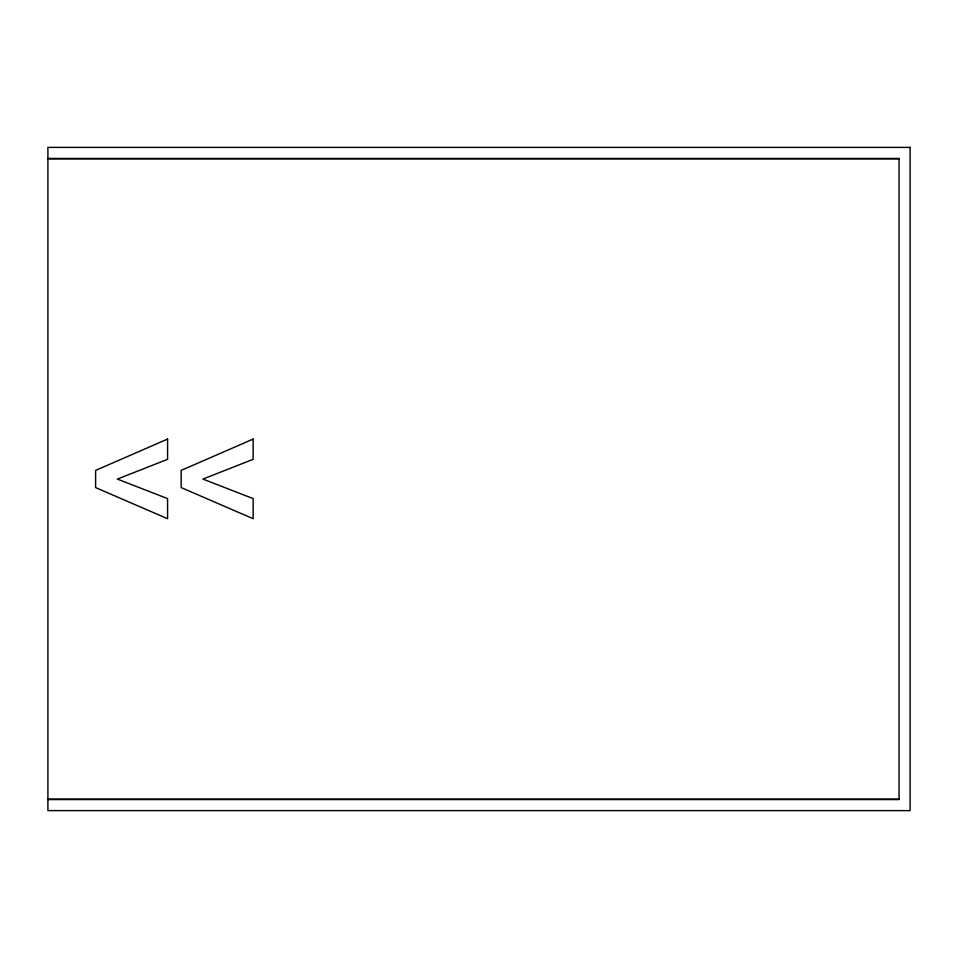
<?xml version="1.0" encoding="UTF-8"?>
<svg xmlns="http://www.w3.org/2000/svg" width="958" height="958" viewBox="0 0 958 958"><rect width="100%" height="100%" fill="white"/><g stroke="black" fill="none" stroke-linecap="round" stroke-linejoin="round"><path stroke-width="1.44" d="M47.9 158.441L899.047 158.441L899.047 799.559L47.9 799.559M47.9 158.884L899.047 158.884M47.9 799.116L899.047 799.116M167.578 439.075L95.608 470.414L95.608 487.586L167.578 518.709L167.578 498.603L117.355 479.072L167.578 459.325L167.578 439.075M253.151 439.075L181.17 470.414L181.17 487.586L253.151 518.709L253.151 498.603L202.916 479.072L253.151 459.325L253.151 439.075M910.1 147.388L47.9 147.388L47.9 810.612L910.1 810.612L910.1 147.388"/></g></svg>
